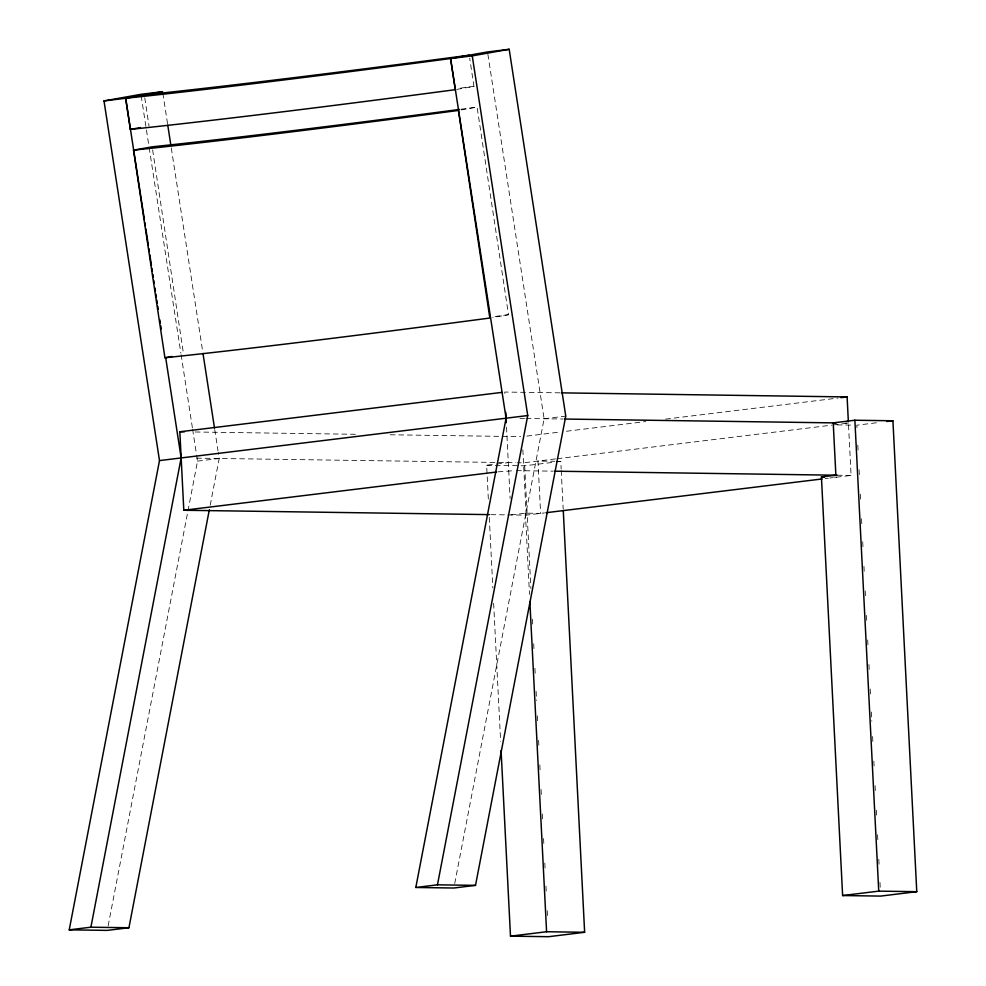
<?xml version="1.0" encoding="UTF-8"?>
<svg xmlns="http://www.w3.org/2000/svg" width="986" height="986" viewBox="0 0 986 986"><rect width="100%" height="100%" fill="white"/><g stroke="black" fill="none" stroke-linecap="round" stroke-linejoin="round"><path stroke-width="0.74" stroke-dasharray="4.93 3.7" d="M108.14 925.866L187.66 512.424M187.956 510.921L197.533 461.128L196.596 455.039M210.203 505.251L219.2 458.478L218.251 452.389M454.719 883.493L544.112 418.742L487.515 51.95M456.728 89.418L473.946 86.349L469.681 58.174M461.3 109.927L477.088 107.104L508.505 314.707L492.717 317.529M461.041 109.224L477.088 107.104M197.533 461.128L219.2 458.478M544.112 418.742L565.767 416.104M526.77 436.108L560.319 432.004M566.432 431.252L645.744 421.552M665.575 419.136L837.952 398.061M488.341 499.002L486.64 465.256L495.305 464.196M496.747 464.024L508.295 462.607M555.549 458.909L523.517 462.828L517.379 462.742M557.078 458.724L831.654 425.151M833.182 424.966L848.428 423.093L851.078 475.425L829.719 478.025M486.64 465.256L524.675 465.799L554.761 462.126M556.264 461.941L560.775 461.386L561.17 469.053M876.369 422.797L856.809 425.188L856.97 428.257M498.041 471.838L514.865 470.618M510.945 514.926L525.39 513.164L540.611 513.386L537.949 461.054L554.699 461.3M507.741 514.889L526.167 515.148L544.469 512.905M825.146 478.592L828.203 478.222M560.011 392.835L504.746 392.046L504.894 394.955M519.893 418.397L524.49 418.471M526.031 418.495L562.87 419.013M845.359 423.056L848.428 423.093M837.028 424.904L852.249 425.126M195.179 431.991L357.918 434.321M390.16 434.777L520.657 436.638M556.215 461.325L560.775 461.386M196.51 458.157L515.912 462.717M516.393 470.63L553.245 471.16M837.385 475.227L851.078 475.425M833.601 477.138L836.646 477.187M490.855 514.643L506.212 514.865M162.838 93.202L167.534 123.644M171.293 147.986L202.759 351.94M214.738 429.563L218.017 450.861M141.171 95.852L148.923 146.076M149.157 147.592L180.857 353.062M181.091 354.59L192.369 427.641M192.603 429.169L196.362 453.511M144.769 97.897L149.034 126.072M152.633 149.872L183.593 354.442M857.82 445.13L858.214 452.796M859.065 469.669L859.459 477.335M860.31 494.208L860.704 501.886M861.554 518.759L861.937 526.425M862.713 541.758L863.107 549.436M863.958 566.309L864.352 573.975M865.203 590.848L865.597 598.514M866.447 615.387L866.842 623.053M867.692 639.926L868.087 647.605M868.937 664.478L869.319 672.144M870.182 689.017L870.564 696.683M871.341 712.028L871.809 721.222M872.585 736.567L872.98 744.233M873.83 761.106L874.225 768.772M875.075 785.645L875.457 793.323M876.32 810.196L876.702 817.862M877.565 834.735L877.947 842.401M878.809 859.274L879.192 866.94M879.968 882.285L880.362 889.951M561.244 470.593L563.191 508.936M524.675 465.799L530.899 588.506M532.452 619.183L532.834 626.862M533.697 643.735L534.079 651.401M534.93 668.274L535.324 675.94M536.101 691.285L536.569 700.479M537.345 715.824L537.727 723.49M538.59 740.363L538.972 748.029M539.835 764.902L540.217 772.58M541.067 789.453L541.462 797.119M542.312 813.992L542.707 821.658M543.557 838.531L543.952 846.198M544.802 863.07L545.196 870.749M545.973 886.081L546.355 893.747M547.205 910.62L547.6 918.299M522.851 449.739L526.167 515.148M525.39 513.164L529.507 594.422M506.521 427.172L510.119 498.485M489.278 517.404L492.852 587.964M493.629 603.309L500.629 741.349M473.946 86.349A1076.478 29.457 -8.6 0 1 457.64 88.506M508.505 314.707A1076.478 29.457 -8.6 0 1 493.666 316.679"/><path stroke-width="1.48" d="M209.328 509.774L128.932 927.74L107.264 930.39L69.23 929.847L159.498 460.585L103.998 100.917L140.936 94.323L162.604 91.673L125.666 98.267L103.998 100.917M69.23 929.847L90.897 927.197L181.153 457.935L165.697 357.77M415.809 887.474L506.077 418.2L450.577 58.531A1076.478 29.457 -8.6 0 1 125.666 98.267L130.374 129.4A1076.478 29.457 -8.6 0 0 455.285 89.677L450.577 58.531L487.515 51.95L509.183 49.3L565.767 416.104L475.511 885.366L453.843 888.016L415.809 887.474L437.464 884.824L475.511 885.366M437.464 884.824L527.732 415.55L472.245 55.882L450.577 58.531M472.245 55.882L509.183 49.3M130.374 129.4L140.419 127.613M133.517 150.168L154.568 147.912A1076.478 29.457 -8.6 0 0 426.014 114.721L458.428 110.432L489.845 318.034A1076.478 29.457 -8.6 0 1 164.933 357.77L133.517 150.168L152.177 146.84L173.228 144.585A1076.478 29.457 -8.6 0 0 444.661 111.393L459.575 109.421M164.933 357.77L172.106 356.488M489.315 514.618L183.803 510.255L179.834 431.769L501.701 392.416M159.498 460.585L527.732 415.55M841.009 397.678L847.11 396.939L848.354 421.638M854.874 420.233L833.219 422.883L835.869 475.203L821.424 476.965L842.623 895.547L880.671 896.089L916.77 891.677L892.922 420.775L854.874 420.233L878.736 891.134L842.623 895.547M886.895 421.515L892.922 420.775M183.803 510.255L496.513 472.023M545.997 512.72L822.102 478.962M501.085 750.556L510.489 936.158L546.589 931.745L584.636 932.288L563.265 510.465M584.636 932.288L548.536 936.7L510.489 936.158M561.552 392.859L847.11 396.939M564.411 419.038L836.264 422.92M179.834 431.769L184.431 431.831M554.785 471.185L837.262 475.227M821.424 476.965L824.469 477.014M878.736 891.134L916.77 891.677M90.897 927.197L128.932 927.74M167.768 125.16L170.824 144.942M202.993 353.456L214.504 428.035M125.666 98.267L144.4 219.668M144.868 222.7L145.336 225.745M145.805 228.777L148.381 245.465M148.849 248.509L149.317 251.541M149.786 254.573L151.413 265.197M151.881 268.229L152.349 271.273M152.818 274.305L153.286 277.337M153.754 280.369L154.223 283.413M154.925 287.961L155.394 290.993M155.862 294.038L156.33 297.069M156.799 300.101L157.267 303.133M157.735 306.178L158.204 309.21M159.843 319.834L160.311 322.866M160.78 325.898L161.248 328.942M529.889 602.089L546.589 931.745M505.781 412.394L506.299 422.686M469.237 55.204A1076.478 29.457 -8.6 0 1 144.313 94.939"/></g></svg>
